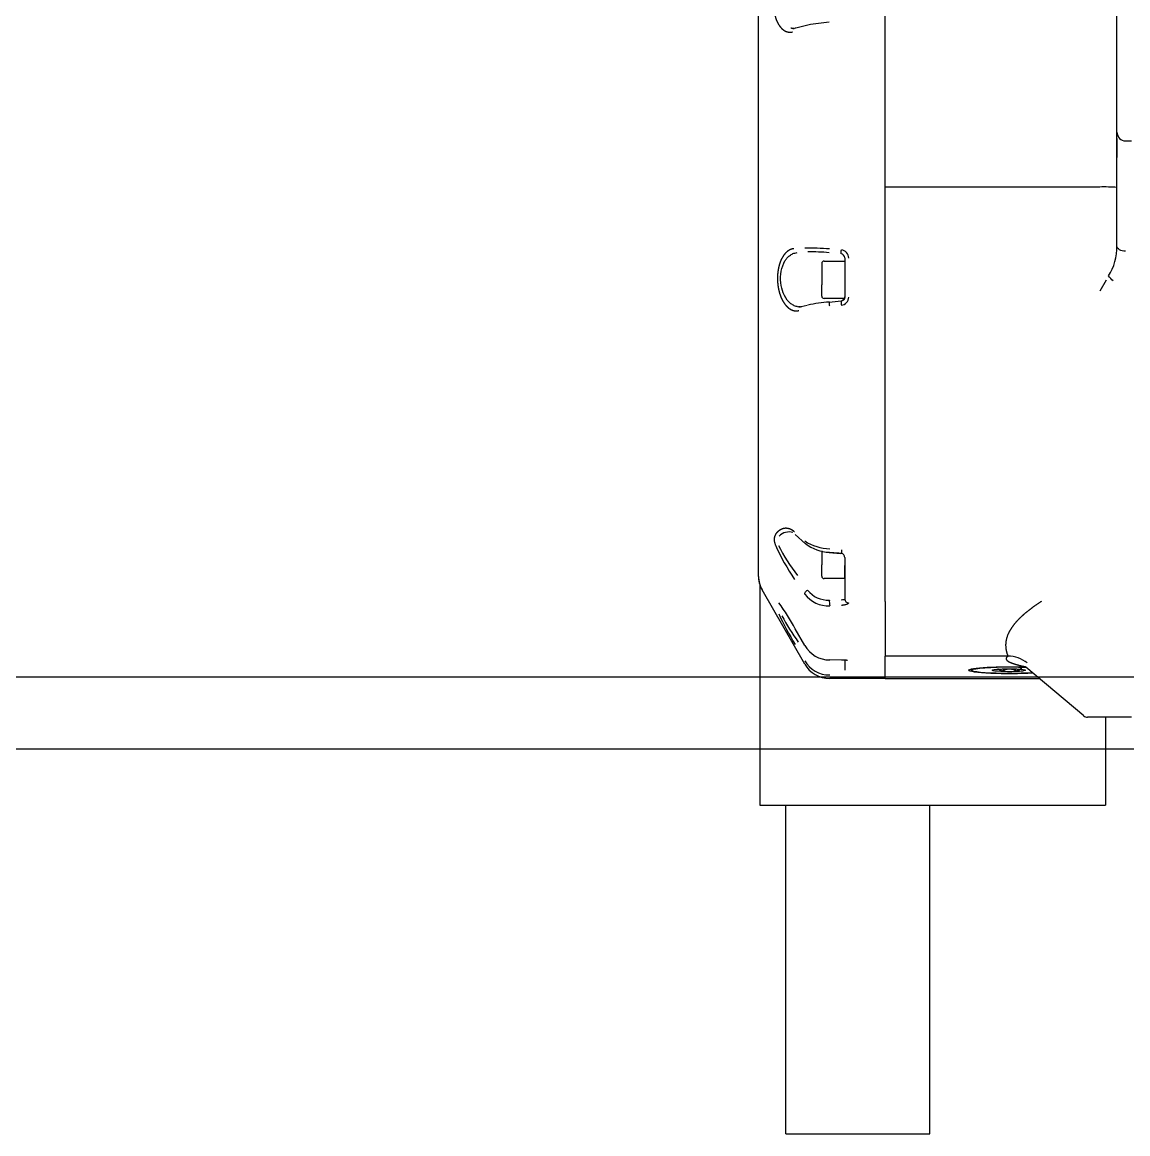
# Model space of a CAD drawing. Extents: x -599358 to 2865263, y -1062760 to 486533.
# Drawn here: x 1855521 to 1856124, y -666805 to -666199 of the extents above; entities that cross this region are included whole.
import ezdxf

# ---------------------------------------------------------------- set-up
doc = ezdxf.new("R2010")
doc.units = 0
for name, color, linetype in [('A-LIN-V', 9, 'Continuous'), ('EWHS5T6M-1', 7, 'Continuous'), ('EWHS5T6M-3', 7, 'Continuous'), ('FHSGH10105-主梁-06', 7, 'Continuous'), ('取电臂', 7, 'Continuous')]:
    doc.layers.add(name, color=color, linetype=linetype)

# ---------------------------------------------------------------- blocks, each defined once
blk = doc.blocks.new('G$C20E3758E-M')
at = {"layer": 'EWHS5T6M-1', "color": 3, "linetype": 'Continuous'}
for p, q in [((-1437.81, 2799.8), (-1437.81, 2723.15)), ((-1437.81, 2799.8), (-1437.81, 2723.15)), ((-1317.82, 2753.73), (-1317.82, 2723.15)), ((-1317.82, 2753.73), (-1317.82, 2723.15)), ((-1429.81, 2723.15), (-1357.82, 2723.15)), ((-1429.81, 2723.15), (-1428.81, 2723.15)), ((-1378.82, 2723.15), (-1357.82, 2723.15))]:
    blk.add_line(p, q, dxfattribs=at)
at = {"layer": 'EWHS5T6M-3', "color": 3, "linetype": 'Continuous'}
for p, q in [((-1438.31, 3033.12), (-1438.31, 2936.96)), ((-1394.32, 2938.36), (-1394.32, 3016.39)), ((-1394.32, 2937.7), (-1394.32, 3016.39)), ((-1438.31, 3012.91), (-1438.31, 2936.96)), ((-1313.82, 2937.58), (-1313.82, 3015.87)), ((-1421.11, 2993.86), (-1425.32, 2992.86)), ((-1313.82, 2954.6), (-1313.82, 2947.98)), ((-1310.82, 2953.71), (-1308.83, 2953.71)), ((-1438.31, 2936.96), (-1438.31, 2823.78)), ((-1438.31, 2936.96), (-1438.31, 2823.78)), ((-1394.32, 2811.78), (-1394.32, 2937.7)), ((-1319.82, 2937.7), (-1394.32, 2937.7)), ((-1394.32, 2811.78), (-1394.32, 2937.04)), ((-1313.82, 2917.24), (-1313.82, 2937.58)), ((-1408.32, 2913.11), (-1408.32, 2899.57)), ((-1416.32, 2908.98), (-1416.31, 2908.98)), ((-1416.31, 2911.22), (-1416.31, 2903.8)), ((-1415.51, 2912.02), (-1408.32, 2912.02)), ((-1317.52, 2905.43), (-1319.82, 2901.56)), ((-1416.31, 2902.05), (-1416.32, 2902.05)), ((-1416.31, 2899.82), (-1416.31, 2903.8)), ((-1408.43, 2899.02), (-1415.51, 2899.02)), ((-1413.66, 2897.79), (-1409.52, 2898.16)), ((-1423.42, 2896.22), (-1421.32, 2896.73)), ((-1438.31, 2823.78), (-1438.31, 2809.94)), ((-1438.31, 2823.78), (-1438.31, 2809.94)), ((-1421.94, 2813.93), (-1425.48, 2817.07)), ((-1438.31, 2809.94), (-1438.31, 2802.92)), ((-1438.31, 2809.94), (-1438.31, 2802.92)), ((-1416.31, 2811.45), (-1416.31, 2806.61)), ((-1413.66, 2810.91), (-1409.79, 2810.55)), ((-1410.34, 2810.6), (-1413.66, 2810.91)), ((-1409.77, 2810.54), (-1410.34, 2810.6)), ((-1409.38, 2810.5), (-1409.8, 2810.54)), ((-1408.32, 2809.11), (-1408.32, 2795.12)), ((-1408.32, 2809.08), (-1408.32, 2806.37)), ((-1394.32, 2793.9), (-1394.32, 2811.78)), ((-1394.32, 2793.9), (-1394.32, 2811.78)), ((-1416.31, 2804.86), (-1416.32, 2804.85)), ((-1416.31, 2802.62), (-1416.31, 2806.61)), ((-1408.32, 2801.82), (-1408.32, 2806.37)), ((-1408.32, 2801.82), (-1415.51, 2801.82)), ((-1437.81, 2799.8), (-1437.81, 2723.15)), ((-1437.81, 2799.8), (-1437.81, 2723.15)), ((-1422.22, 2772.17), (-1436.99, 2797.95)), ((-1408.32, 2797.91), (-1408.32, 2795.12)), ((-1408.32, 2795.12), (-1408.32, 2794.67)), ((-1394.32, 2793.9), (-1394.32, 2775.35)), ((-1394.32, 2793.9), (-1394.32, 2774.9)), ((-1422.2, 2778.62), (-1425.51, 2784.36)), ((-1409.48, 2773.55), (-1413.55, 2773.58)), ((-1408.32, 2773.51), (-1408.32, 2770.05)), ((-1351.65, 2774.9), (-1394.32, 2774.9)), ((-1394.32, 2767.06), (-1394.32, 2774.9)), ((-1394.32, 2767.18), (-1394.32, 2774.79)), ((-1351.65, 2774.9), (-1351.64, 2774.9)), ((-1364.32, 2770.02), (-1364.32, 2770.48)), ((-1354.02, 2769.58), (-1354.02, 2770.47)), ((-1348.25, 2769.6), (-1348.25, 2770.45)), ((-1325.38, 2754.2), (-1345.45, 2771.03)), ((-1394.32, 2767.14), (-1413.54, 2767.14)), ((-1340.71, 2767.06), (-1394.32, 2767.06)), ((-1308.83, 2753.73), (-1324.1, 2753.73)), ((-1317.82, 2753.73), (-1317.82, 2723.15)), ((-1317.82, 2753.73), (-1317.82, 2723.15)), ((-1308.83, 2753.73), (-1317.82, 2753.73)), ((-1437.81, 2723.15), (-1429.81, 2723.15)), ((-1437.81, 2723.15), (-1429.81, 2723.15)), ((-1429.81, 2723.15), (-1325.82, 2723.15)), ((-1429.81, 2723.15), (-1428.81, 2723.15)), ((-1378.82, 2723.15), (-1325.82, 2723.15)), ((-1325.82, 2723.15), (-1317.82, 2723.15)), ((-1325.82, 2723.15), (-1317.82, 2723.15))]:
    blk.add_line(p, q, dxfattribs=at)
for centre, radius, start, end in [((-1409.19, 2934.76), 60.3, 94.2539, 101.4015), ((-1426.08, 2995.31), 2.62, 253.4261, 275.4723), ((-1310.82, 2956.71), 3, 180, 270), ((-1318.32, 2865.73), 71.99, 86.4159, 91.1933), ((-1421.19, 2823.92), 92.61, 85.2651, 90.6278), ((-1332.94, 2916.97), 19.12, 327.9797, 0.804), ((-1419.46, 2859.67), 55.52, 84.0096, 91.7057), ((-1529.62, 2926.25), 120.59, 354.4244, 355.0568), ((-1409.75, 2913.11), 1.43, 0.0738, 83.8251), ((-1409.73, 2913.05), 2.82, 359.8583, 84.6958), ((-1415.51, 2911.22), 0.8, 90, 180), ((-1409.23, 2838.56), 59.39, 94.2811, 101.5392), ((-1415.51, 2899.82), 0.8, 180, 270), ((-1409.74, 2899.57), 1.43, 276.0525, 0.0524), ((-1360.87, 2901.55), 48.84, 183.9954, 185.709), ((-1409.73, 2899.5), 2.82, 275.292, 0.1539), ((-1423.91, 2898.74), 2.67, 252.9751, 273.8165), ((-1427.72, 2813.53), 4.48, 71.1936, 138.4383), ((-1363.36, 2844.19), 75.55, 204.0613, 214.3547), ((-1374.83, 2841.84), 63.28, 206.7573, 217.9644), ((-1412.81, 2829.56), 17.43, 237.4046, 267.6019), ((-1412.71, 2826.49), 15.58, 233.5738, 266.5147), ((-1428.31, 2802.92), 10, 180, 209.8108), ((-1428.31, 2802.92), 10, 180, 198.1949), ((-1415.51, 2802.62), 0.8, 180, 270), ((-1414.19, 2803.14), 8.78, 217.2105, 273.513), ((-1481.06, 2755.92), 62.4, 27.1154, 36.9652), ((-1414.1, 2802.46), 10.07, 216.4977, 273.1977), ((-1403.42, 2793.97), 10.24, 177.7884, 188.8137), ((-1407.05, 2794.71), 1.26, 181.8362, 271.7254), ((-1342.72, 2830.31), 97.41, 204.7089, 211.7891), ((-1370.57, 2819.89), 67.13, 207.4923, 216.6533), ((-1413.47, 2783.67), 10.08, 210.0324, 269.5936), ((-1351.65, 2764.41), 10.5, 50.834, 89.9004), ((-1413.54, 2777.14), 10, 209.8108, 270), ((-1413.62, 2778.31), 9.93, 210.2728, 270.4824), ((-1351.12, 2764.49), 5.86, 60.694, 119.6827), ((-1324.1, 2755.73), 2, 230, 270)]:
    blk.add_arc(centre, radius, start, end, dxfattribs=at)
at = {"layer": 'EWHS5T6M-3', "color": 3, "linetype": 'Continuous', "extrusion": (0, 0, -1)}
for centre, major_axis, ratio, start_param, end_param in [((-1310.82, 2917.24), (3, 0), 0.616789, 1.570796, 3.141593), ((-1315.18, 2906.72), (2.05, -2.19), 0.378821, 1.18491, 1.960757), ((-1409.74, 2899.57), (-1.43, 0.02), 0.998994, 3.125734, 4.59105), ((-1409.39, 2811.81), (0.12, 1.29), 0.00447, 1.617607, 3.576156), ((-1351.32, 2770.02), (13, 0), 0.087156, 0.894834, 3.627495), ((-1351.32, 2770.02), (14, 0), 0.087156, 3.141593, 5.13954), ((-1351.32, 2770.02), (-14, 0), 0.087156, 4.081811, 6.283185), ((-1351.32, 2770.02), (-13, 0), 0.087156, 0.485902, 2.024816), ((-1351.32, 2770.02), (5.77, 0), 0.087156, 3.103896, 4.151094), ((-1351.32, 2770.02), (-5.77, 0), 0.087156, 5.198291, 6.245489), ((-1351.32, 2770.02), (-5.77, 0), 0.087156, 1.009501, 2.056699), ((-1351.32, 2770.02), (5.77, 0), 0.087156, 1.009501, 2.056699), ((-1351.32, 2770.02), (5.77, 0), 0.087156, 5.198291, 6.245489), ((-1351.32, 2770.02), (5.77, 0), 0.087156, 0.485902, 1.009501), ((-1351.32, 2770.02), (-5.77, 0), 0.087156, 3.103896, 3.627495)]:
    blk.add_ellipse(centre, major_axis=major_axis, ratio=ratio, start_param=start_param, end_param=end_param, dxfattribs=at)
at = {"layer": 'EWHS5T6M-3', "color": 3, "linetype": 'Continuous'}
for points, degree, knots in [([(-1426.41, 3013.21), (-1427.05, 3013.17), (-1427.69, 3012.91), (-1428.32, 3012.65), (-1428.92, 3012.17), (-1429.52, 3011.7), (-1430.07, 3011.03), (-1430.61, 3010.37), (-1431.07, 3009.54), (-1431.54, 3008.71), (-1431.9, 3007.74), (-1432.27, 3006.78), (-1432.52, 3005.73), (-1432.77, 3004.68), (-1432.9, 3003.58), (-1433.03, 3002.48), (-1433.03, 3001.37), (-1433.03, 3000.27), (-1432.9, 2999.21), (-1432.77, 2998.15), (-1432.52, 2997.17), (-1432.27, 2996.2), (-1431.9, 2995.34), (-1431.54, 2994.49), (-1431.07, 2993.8), (-1430.61, 2993.11), (-1430.07, 2992.61), (-1429.52, 2992.11), (-1428.92, 2991.82), (-1428.32, 2991.52), (-1427.69, 2991.45), (-1427.05, 2991.38), (-1426.41, 2991.53)], 2, [0, 0, 0, 0.0625, 0.0625, 0.125, 0.125, 0.1875, 0.1875, 0.25, 0.25, 0.3125, 0.3125, 0.375, 0.375, 0.4375, 0.4375, 0.5, 0.5, 0.5625, 0.5625, 0.625, 0.625, 0.6875, 0.6875, 0.75, 0.75, 0.8125, 0.8125, 0.875, 0.875, 0.9375, 0.9375, 1, 1, 1]), ([(-1425.87, 2992.78), (-1425.91, 2992.77), (-1426.13, 2992.75), (-1426.51, 2992.76), (-1426.84, 2992.8), (-1426.99, 2992.83)], 3, [0.02892131, 0.02892131, 0.02892131, 0.02892131, 0.03559755, 0.06539483, 0.0893273, 0.0893273, 0.0893273, 0.0893273]), ([(-1425.95, 2916.28), (-1426.58, 2916.24), (-1427.19, 2915.98), (-1427.8, 2915.72), (-1428.36, 2915.25), (-1428.92, 2914.79), (-1429.41, 2914.13), (-1429.89, 2913.47), (-1430.29, 2912.65), (-1430.69, 2911.83), (-1430.98, 2910.87), (-1431.27, 2909.92), (-1431.44, 2908.88), (-1431.61, 2907.84), (-1431.65, 2906.75), (-1431.7, 2905.66), (-1431.61, 2904.57), (-1431.53, 2903.48), (-1431.32, 2902.43), (-1431.11, 2901.38), (-1430.79, 2900.41), (-1430.47, 2899.45), (-1430.04, 2898.6), (-1429.61, 2897.76), (-1429.1, 2897.08), (-1428.58, 2896.4), (-1428.01, 2895.9), (-1427.43, 2895.4), (-1426.81, 2895.11), (-1426.19, 2894.82), (-1425.56, 2894.75), (-1424.93, 2894.68), (-1424.3, 2894.83)], 2, [0, 0, 0, 0.0625, 0.0625, 0.125, 0.125, 0.1875, 0.1875, 0.25, 0.25, 0.3125, 0.3125, 0.375, 0.375, 0.4375, 0.4375, 0.5, 0.5, 0.5625, 0.5625, 0.625, 0.625, 0.6875, 0.6875, 0.75, 0.75, 0.8125, 0.8125, 0.875, 0.875, 0.9375, 0.9375, 1, 1, 1]), ([(-1424.86, 2896.22), (-1425.09, 2896.26), (-1425.72, 2896.43), (-1426.7, 2896.92), (-1428.18, 2898.18), (-1429.68, 2900.54), (-1430.7, 2904.48), (-1430.5, 2908.7), (-1429.49, 2911.5), (-1428.35, 2913.07), (-1427.42, 2913.97), (-1426.24, 2914.72), (-1425.34, 2914.85), (-1424.86, 2914.93)], 3, [0.089227, 0.089227, 0.089227, 0.089227, 0.1254863, 0.1918246, 0.2509131, 0.3864299, 0.5001424, 0.6195056, 0.7492603, 0.7950378, 0.8521868, 0.9205802, 1, 1, 1, 1]), ([(-1413.54, 2896.34), (-1413.56, 2896.53), (-1413.58, 2896.73), (-1413.61, 2897.1), (-1413.62, 2897.27), (-1413.65, 2897.54), (-1413.65, 2897.65), (-1413.66, 2897.78), (-1413.67, 2897.81), (-1413.66, 2897.79)], 3, [0, 0, 0, 0, 0.25, 0.25, 0.5, 0.5, 0.75, 0.75, 1, 1, 1, 1]), ([(-1423.74, 2896.17), (-1423.77, 2896.17), (-1423.96, 2896.15), (-1424.16, 2896.15), (-1424.33, 2896.16)], 3, [0.02843259, 0.02843259, 0.02843259, 0.02843259, 0.03301271, 0.06025536, 0.06025536, 0.06025536, 0.06025536]), ([(-1423.69, 2896.11), (-1423.68, 2896.12), (-1423.66, 2896.13), (-1423.51, 2896.2), (-1423.36, 2896.24), (-1423.21, 2896.25)], 3, [0.7219654, 0.7219654, 0.7219654, 0.7219654, 0.75, 0.75, 1, 1, 1, 1]), ([(-1432.09, 2817.53), (-1432.12, 2817.48), (-1432.2, 2817.38), (-1432.3, 2817.22), (-1432.39, 2817.06), (-1432.48, 2816.89), (-1432.55, 2816.73), (-1432.61, 2816.56), (-1432.67, 2816.38), (-1432.71, 2816.21), (-1432.75, 2816.03), (-1432.77, 2815.85), (-1432.8, 2815.62), (-1432.8, 2815.32), (-1432.78, 2814.95), (-1432.72, 2814.57), (-1432.63, 2814.19), (-1432.51, 2813.79), (-1432.41, 2813.52), (-1432.35, 2813.39)], 3, [0, 0, 0, 0, 0.048845, 0.096906, 0.144215, 0.190808, 0.236719, 0.281986, 0.326648, 0.370744, 0.414319, 0.457414, 0.500075, 0.58118, 0.662791, 0.745199, 0.82869, 0.913537, 1, 1, 1, 1]), ([(-1425.75, 2818.02), (-1426.13, 2818.35), (-1426.52, 2818.6), (-1426.92, 2818.85), (-1427.33, 2819.01), (-1427.74, 2819.16), (-1428.16, 2819.23), (-1428.58, 2819.29), (-1428.99, 2819.26), (-1429.41, 2819.23), (-1429.82, 2819.1), (-1430.22, 2818.97), (-1430.62, 2818.76), (-1431.01, 2818.54), (-1431.38, 2818.23), (-1431.75, 2817.92), (-1432.09, 2817.53)], 2, [0, 0, 0, 0.125, 0.125, 0.25, 0.25, 0.375, 0.375, 0.5, 0.5, 0.625, 0.625, 0.75, 0.75, 0.875, 0.875, 1, 1, 1]), ([(-1408.32, 2809.11), (-1408.32, 2809.46), (-1408.44, 2809.83), (-1408.86, 2810.4), (-1409.17, 2810.6), (-1409.5, 2810.64)], 3, [0, 0, 0, 0, 0.5, 0.5, 1, 1, 1, 1]), ([(-1422.2, 2796.47), (-1422.22, 2796.57), (-1422.21, 2796.69), (-1422.13, 2796.93), (-1422.07, 2797.06), (-1421.88, 2797.31), (-1421.76, 2797.43), (-1421.49, 2797.65), (-1421.34, 2797.75), (-1421.19, 2797.83)], 3, [0, 0, 0, 0, 0.25, 0.25, 0.5, 0.5, 0.75, 0.75, 1, 1, 1, 1]), ([(-1407.02, 2793.45), (-1407.02, 2793.43), (-1407.02, 2793.4), (-1407.03, 2793.33), (-1407.07, 2793.27), (-1407.12, 2793.19), (-1407.22, 2793.08), (-1407.4, 2792.96), (-1407.69, 2792.83), (-1408.03, 2792.72), (-1408.4, 2792.63), (-1408.79, 2792.58), (-1409.1, 2792.55), (-1409.3, 2792.54), (-1409.39, 2792.53)], 3, [0, 0, 0, 0, 0.040091, 0.085599, 0.136434, 0.192536, 0.253873, 0.39572, 0.505375, 0.612356, 0.753804, 0.848833, 0.930864, 1, 1, 1, 1]), ([(-1340.05, 2793.9), (-1341.8, 2792.77), (-1343.27, 2791.68), (-1344.83, 2790.54), (-1346.12, 2789.42), (-1347.46, 2788.25), (-1348.52, 2787.1), (-1349.62, 2785.9), (-1350.42, 2784.71), (-1352.07, 2782.25), (-1352.39, 2779.82), (-1352.7, 2777.38), (-1351.65, 2774.9)], 2, [0, 0, 0, 0.125, 0.125, 0.25, 0.25, 0.375, 0.375, 0.5, 0.5, 0.75, 0.75, 1, 1, 1]), ([(-1407.41, 2773.43), (-1407.41, 2773.43), (-1407.42, 2773.43), (-1407.49, 2773.44), (-1407.73, 2773.47), (-1408.21, 2773.51), (-1408.86, 2773.54), (-1409.28, 2773.55), (-1409.48, 2773.55)], 3, [0.4127267, 0.4127267, 0.4127267, 0.4127267, 0.4325468, 0.4958555, 0.5912118, 0.726311, 0.893279, 1, 1, 1, 1]), ([(-1351.64, 2774.9), (-1353.09, 2773.94), (-1351.33, 2772.97), (-1350.89, 2772.74), (-1350.26, 2772.5), (-1349.64, 2772.26), (-1348.84, 2772.03), (-1347.54, 2771.64), (-1345.73, 2771.25)], 2, [0, 0, 0, 0.5, 0.5, 0.625, 0.625, 0.75, 0.75, 0.9651205, 0.9651205, 0.9651205]), ([(-1354.02, 2769.58), (-1354.41, 2770), (-1354.76, 2770.23), (-1354.95, 2770.36), (-1355.14, 2770.45)], 2, [0, 0, 0, 0.25, 0.25, 0.3701268, 0.3701268, 0.3701268]), ([(-1346.9, 2770.59), (-1347.23, 2770.54), (-1347.59, 2770.26), (-1347.9, 2770.03), (-1348.25, 2769.6)], 2, [0, 0, 0, 0.5, 0.5, 1, 1, 1]), ([(-1345.43, 2771.02), (-1345.55, 2771.12), (-1345.68, 2771.24), (-1345.7, 2771.28), (-1345.69, 2771.29)], 3, [0, 0, 0, 0, 0.0924354, 0.1357639, 0.1357639, 0.1357639, 0.1357639])]:
    blk.add_open_spline(points, degree=degree, knots=knots, dxfattribs=at)
for points in [[(-1425.32, 2992.86), (-1425.48, 2992.85), (-1425.64, 2992.81), (-1425.79, 2992.73)], [(-1409.5, 2794.5), (-1408.84, 2794.51), (-1408.32, 2794.58), (-1408.32, 2794.67)], [(-1429.06, 2790.32), (-1429.26, 2790.64), (-1429.43, 2790.92), (-1429.58, 2791.17)]]:
    blk.add_open_spline(points, degree=3, dxfattribs=at)
at = {"layer": 'FHSGH10105-主梁-06', "color": 3, "linetype": 'Continuous'}
for p, q in [((-4195.59, 2767.7), (1105.4, 2767.7)), ((-4325.26, 2742.7), (1105.4, 2742.7))]:
    blk.add_line(p, q, dxfattribs=at)
at = {"layer": '取电臂', "color": 3, "linetype": 'Continuous'}
for p, q in [((-1428.81, 2609.17), (-1428.81, 2723.15)), ((-1428.81, 2609.17), (-1428.81, 2723.15)), ((-1378.82, 2609.17), (-1378.82, 2723.15)), ((-1378.82, 2609.17), (-1378.82, 2723.15)), ((-1428.81, 2609.17), (-1424.81, 2609.17)), ((-1428.81, 2609.17), (-1424.81, 2609.17)), ((-1424.81, 2609.17), (-1382.82, 2609.17)), ((-1424.81, 2609.17), (-1382.82, 2609.17)), ((-1382.82, 2609.17), (-1378.82, 2609.17)), ((-1382.82, 2609.17), (-1378.82, 2609.17))]:
    blk.add_line(p, q, dxfattribs=at)

msp = doc.modelspace()

# ---------------------------------------------------------------- block references
at = {"layer": 'A-LIN-V', "xscale": 1.571585729816195, "yscale": 1.571585729816195, "zscale": 1.571585729816195}
msp.add_blockref('G$C20E3758E-M', (1858183.02, -670905.27), dxfattribs=at)

doc.saveas('drawing.dxf')
